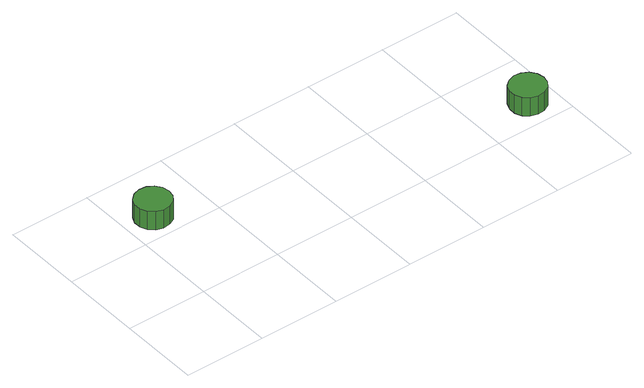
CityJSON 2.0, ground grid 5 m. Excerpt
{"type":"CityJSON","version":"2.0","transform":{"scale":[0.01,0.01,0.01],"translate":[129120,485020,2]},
"CityObjects":{
"tree1":{"type":"SolitaryVegetationObject","attributes":{"function":"something"},"geometry":[{"type":"MultiSurface","lod":"1","boundaries":[[[0,1,2,3,4,5,6,7,8,9,10,11,12,13,14]],[[15,16,17,18,19,20,21,22,23,24,25,26,27,28,29]],[[0,29,28,1]],[[1,28,27,2]],[[2,27,26,3]],[[3,26,25,4]],[[4,25,24,5]],[[5,24,23,6]],[[6,23,22,7]],[[7,22,21,8]],[[8,21,20,9]],[[9,20,19,10]],[[10,19,18,11]],[[11,18,17,12]],[[12,17,16,13]],[[13,16,15,14]],[[14,15,29,0]]]}]},
"tree2":{"type":"SolitaryVegetationObject","attributes":{"function":"something"},"geometry":[{"type":"MultiSurface","lod":"1","boundaries":[[[30,31,32,33,34,35,36,37,38,39,40,41,42,43,44]],[[45,46,47,48,49,50,51,52,53,54,55,56,57,58,59]],[[30,59,58,31]],[[31,58,57,32]],[[32,57,56,33]],[[33,56,55,34]],[[34,55,54,35]],[[35,54,53,36]],[[36,53,52,37]],[[37,52,51,38]],[[38,51,50,39]],[[39,50,49,40]],[[40,49,48,41]],[[41,48,47,42]],[[42,47,46,43]],[[43,46,45,44]],[[44,45,59,30]]]}]}
},
"vertices":[
[285,657,155],[276,701,155],[249,738,155],[210,760,155],[165,765,155],[122,751,155],[88,721,155],[70,680,155],[70,634,155],[88,593,155],[122,563,155],[165,549,155],[210,554,155],[249,576,155],[276,613,155],[276,613,30],[249,576,30],[210,554,30],[165,549,30],[122,563,30],[88,593,30],[70,634,30],[70,680,30],[88,721,30],[122,751,30],[165,765,30],[210,760,30],[249,738,30],[276,701,30],[285,657,30],
[2408,134,194],[2399,178,194],[2372,215,194],[2333,237,194],[2288,242,194],[2245,228,194],[2211,198,194],[2193,157,194],[2193,111,194],[2211,70,194],[2245,40,194],[2288,26,194],[2333,31,194],[2372,53,194],[2399,90,194],[2399,90,69],[2372,53,69],[2333,31,69],[2288,26,69],[2245,40,69],[2211,70,69],[2193,111,69],[2193,157,69],[2211,198,69],[2245,228,69],[2288,242,69],[2333,237,69],[2372,215,69],[2399,178,69],[2408,134,69]
]}
